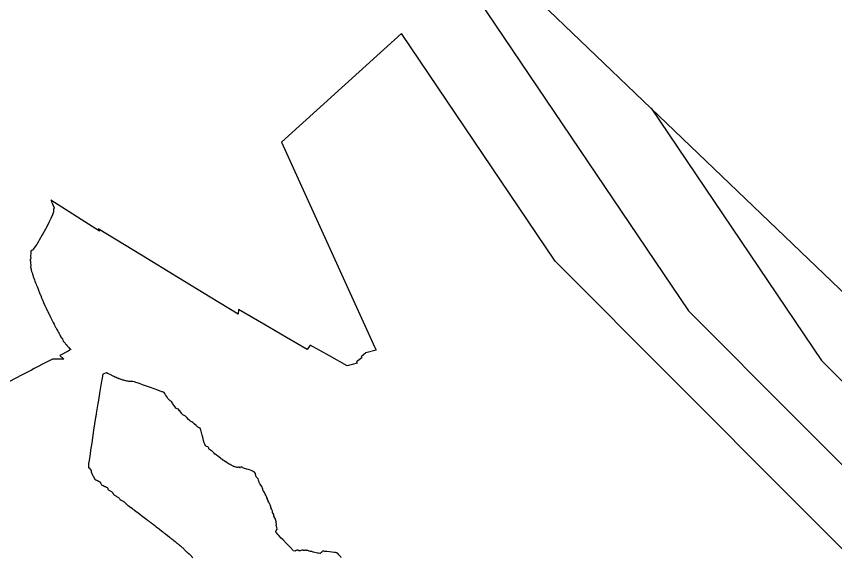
# Model space of a CAD drawing. Header units: metres. Extents: x 483462 to 484492, y 8428718 to 8429266.
# Drawn here: x 483975.6 to 484050.8, y 8428983 to 8429032.7 of the extents above; entities that cross this region are included whole.
import ezdxf

# ---------------------------------------------------------------- set-up
doc = ezdxf.new("R2010")
doc.units = ezdxf.units.M
for name, color, linetype in [('C-TINN-BNDY', 110, 'Continuous'), ('C-TOPO-MAJR', 9, 'Continuous'), ('C-TOPO-MINR', 8, 'Continuous')]:
    doc.layers.add(name, color=color, linetype=linetype)

msp = doc.modelspace()

# ---------------------------------------------------------------- linework, layer by layer
at = {"layer": 'C-TINN-BNDY', "color": 110, "linetype": 'Continuous', "lineweight": -3, "flags": 128}
msp.add_lwpolyline([(483947.649, 8429089.256), (483976.002, 8429072.477), (483997.027, 8429059.534), (484063.479, 8428995.887), (484092.307, 8428969.066), (484144.963, 8428984.475), (484236.507, 8428973.107), (484295.833, 8428959.995), (484318.75, 8428947.348)], dxfattribs=at)
at = {"layer": 'C-TOPO-MAJR', "color": 9, "linetype": 'Continuous', "lineweight": -3, "elevation": 1200, "flags": 128}
msp.add_lwpolyline([(484033.884, 8429024.233), (484049.514, 8429001.093), (484065.475, 8428985.092), (484086.311, 8428965.683), (484088.003, 8428965.019), (484089.634, 8428964.378), (484089.677, 8428964.382), (484091.246, 8428963.766), (484092.761, 8428963.172), (484094.225, 8428962.597), (484101.729, 8428967.267), (484144.088, 8428979.648), (484149.619, 8428981.244), (484167.592, 8428981.663), (484167.599, 8428981.664)], dxfattribs=at)
at = {"layer": 'C-TOPO-MINR', "color": 8, "linetype": 'Continuous', "lineweight": -3, "flags": 128}
for points, elevation in [([(484007.971, 8429049.052), (484037.288, 8429005.651), (484067.223, 8428975.64), (484081.104, 8428962.71), (484084.277, 8428961.464), (484087.336, 8428960.263), (484087.365, 8428960.266), (484090.314, 8428959.108), (484093.161, 8428957.99), (484095.911, 8428956.911), (484110.01, 8428965.685), (484143.322, 8428975.422), (484153.696, 8428978.415), (484187.405, 8428979.201), (484187.418, 8428979.203)], 1198), ([(484068.97, 8428966.188), (484025.061, 8429010.21), (484010.941, 8429031.114), (483999.936, 8429021.118), (484008.507, 8429002.261), (484008.521, 8429002.234), (484008.555, 8429002.167), (484008.622, 8429002.035), (484007.681, 8429001.779), (484007.245, 8429001.424), (484007.257, 8429001.4), (484007.287, 8429001.34), (484006.808, 8429000.954), (484006.865, 8429000.845), (484005.968, 8429000.588), (484004.334, 8429001.502), (484002.545, 8429002.502), (484002.272, 8429002.102), (484000.393, 8429003.197), (483998.304, 8429004.415), (483995.967, 8429005.777), (483995.938, 8429005.326), (483993.383, 8429006.885), (483990.454, 8429008.671), (483987.064, 8429010.739), (483983.095, 8429013.161), (483983.213, 8429012.946), (483978.748, 8429015.813), (483978.759, 8429015.795), (483978.771, 8429015.777), (483978.785, 8429015.749), (483978.792, 8429015.716), (483978.803, 8429015.692), (483978.794, 8429015.645), (483978.824, 8429015.584), (483978.882, 8429015.477), (483978.966, 8429015.316), (483979.049, 8429015.11), (483978.974, 8429014.931), (483978.986, 8429014.721), (483978.901, 8429014.466), (483978.745, 8429014.124), (483978.553, 8429013.746), (483978.393, 8429013.43), (483978.121, 8429012.918), (483978.011, 8429012.715), (483977.945, 8429012.605), (483977.681, 8429012.117), (483977.637, 8429012.056), (483977.591, 8429012.002), (483977.451, 8429011.741), (483977.426, 8429011.713), (483977.283, 8429011.517), (483977.275, 8429011.509), (483977.265, 8429011.503), (483977.259, 8429011.5), (483977.105, 8429011.311), (483977.058, 8429011.181), (483977.014, 8429011.181), (483977.001, 8429011.181), (483976.955, 8429011.181), (483976.954, 8429011.181), (483976.952, 8429011.18), (483976.892, 8429011.145), (483976.892, 8429011.141), (483976.893, 8429011.14), (483976.893, 8429011.139), (483976.906, 8429010.906), (483976.906, 8429010.896), (483976.881, 8429010.646), (483976.882, 8429010.626), (483976.89, 8429010.513), (483976.891, 8429010.487), (483976.853, 8429010.329), (483976.855, 8429010.292), (483976.859, 8429010.197), (483976.862, 8429010.168), (483976.872, 8429010.023), (483976.875, 8429009.987), (483976.891, 8429009.838), (483976.896, 8429009.796), (483976.885, 8429009.65), (483976.894, 8429009.602), (483976.906, 8429009.55), (483976.924, 8429009.458), (483976.939, 8429009.399), (483976.973, 8429009.256), (483976.992, 8429009.193), (483977.015, 8429009.129), (483977.057, 8429008.999), (483977.083, 8429008.927), (483977.109, 8429008.853), (483977.122, 8429008.804), (483977.159, 8429008.701), (483977.186, 8429008.631), (483977.239, 8429008.49), (483977.283, 8429008.372), (483977.345, 8429008.209), (483977.37, 8429008.142), (483977.384, 8429008.105), (483977.437, 8429007.97), (483977.45, 8429007.935), (483977.475, 8429007.872), (483977.537, 8429007.714), (483977.574, 8429007.623), (483977.644, 8429007.446), (483977.664, 8429007.396), (483977.742, 8429007.203), (483977.753, 8429007.177), (483977.839, 8429006.967), (483977.847, 8429006.947), (483977.86, 8429006.915), (483977.953, 8429006.691), (483977.966, 8429006.659), (483978.066, 8429006.42), (483978.07, 8429006.41), (483978.161, 8429006.195), (483978.183, 8429006.149), (483978.184, 8429006.148), (483978.184, 8429006.146), (483978.308, 8429005.887), (483978.317, 8429005.867), (483978.433, 8429005.628), (483978.451, 8429005.591), (483978.562, 8429005.366), (483978.574, 8429005.341), (483978.678, 8429005.133), (483978.679, 8429005.115), (483978.705, 8429005.065), (483978.803, 8429004.87), (483978.89, 8429004.699), (483978.954, 8429004.575), (483979.035, 8429004.419), (483979.076, 8429004.34), (483979.149, 8429004.203), (483979.147, 8429004.18), (483979.19, 8429004.104), (483979.279, 8429003.941), (483979.369, 8429003.784), (483979.448, 8429003.645), (483979.502, 8429003.55), (483979.566, 8429003.444), (483979.598, 8429003.339), (483979.696, 8429003.199), (483979.746, 8429003.12), (483979.802, 8429003.039), (483979.849, 8429002.971), (483979.885, 8429002.864), (483979.929, 8429002.805), (483980.055, 8429002.667), (483980.097, 8429002.616), (483980.168, 8429002.538), (483980.201, 8429002.459), (483980.237, 8429002.419), (483980.368, 8429002.319), (483980.399, 8429002.287), (483980.466, 8429002.187), (483980.491, 8429002.162), (483980.515, 8429002.14), (483980.539, 8429002.12), (483980.561, 8429002.103), (483980.306, 8429001.954), (483980.322, 8429001.941), (483980.34, 8429001.929), (483979.56, 8429001.541), (483979.567, 8429001.535), (483979.574, 8429001.53), (483979.922, 8429001.209), (483979.729, 8429001.209), (483978.882, 8429001.209), (483978.39, 8429000.95), (483978.329, 8429000.918), (483977.212, 8429000.333), (483976.975, 8429000.21), (483975.984, 8428999.694), (483975.579, 8428999.481), (483974.809, 8428999.082)], 1196), ([(484005.441, 8428982.984), (484005.375, 8428983.042), (484005.339, 8428983.081), (484005.25, 8428983.178), (484005.191, 8428983.244), (484005.125, 8428983.319), (484005.09, 8428983.357), (484005.054, 8428983.384), (484005.035, 8428983.398), (484005.015, 8428983.412), (484004.984, 8428983.433), (484004.883, 8428983.445), (484004.852, 8428983.46), (484004.758, 8428983.47), (484004.534, 8428983.495), (484004.331, 8428983.515), (484004.1, 8428983.54), (484003.898, 8428983.559), (484003.801, 8428983.565), (484003.686, 8428983.572), (484003.651, 8428983.534), (484003.623, 8428983.496), (484003.592, 8428983.462), (484003.563, 8428983.442), (484003.535, 8428983.407), (484003.504, 8428983.388), (484003.474, 8428983.373), (484003.441, 8428983.358), (484003.307, 8428983.39), (484003.225, 8428983.408), (484002.991, 8428983.466), (484002.845, 8428983.502), (484002.721, 8428983.533), (484002.639, 8428983.553), (484002.597, 8428983.542), (484002.499, 8428983.565), (484002.456, 8428983.588), (484002.396, 8428983.62), (484002.355, 8428983.644), (484002.331, 8428983.643), (484002.307, 8428983.645), (484002.268, 8428983.646), (484002.231, 8428983.654), (484002.186, 8428983.664), (484002.138, 8428983.659), (484002.071, 8428983.653), (484002.019, 8428983.65), (484001.95, 8428983.644), (484001.925, 8428983.656), (484001.901, 8428983.667), (484001.871, 8428983.681), (484001.777, 8428983.672), (484001.691, 8428983.643), (484001.624, 8428983.622), (484001.504, 8428983.618), (484001.475, 8428983.641), (484001.44, 8428983.67), (484001.339, 8428983.662), (484001.267, 8428983.629), (484001.176, 8428983.581), (484001.009, 8428983.615), (484000.969, 8428983.656), (484000.87, 8428983.757), (484000.832, 8428983.816), (484000.745, 8428983.905), (484000.551, 8428984.105), (484000.348, 8428984.314), (484000.069, 8428984.606), (483999.9, 8428984.783), (483999.687, 8428985.013), (483999.599, 8428985.108), (483999.485, 8428985.24), (483999.445, 8428985.296), (483999.41, 8428985.336), (483999.404, 8428985.35), (483999.399, 8428985.391), (483999.416, 8428985.414), (483999.418, 8428985.437), (483999.444, 8428985.489), (483999.455, 8428985.506), (483999.52, 8428985.586), (483999.508, 8428985.796), (483999.434, 8428985.899), (483999.43, 8428985.906), (483999.43, 8428985.921), (483999.433, 8428985.93), (483999.475, 8428986.035), (483999.435, 8428986.251), (483999.45, 8428986.251), (483999.43, 8428986.284), (483999.429, 8428986.285), (483999.357, 8428986.473), (483999.373, 8428986.544), (483999.374, 8428986.547), (483999.375, 8428986.551), (483999.368, 8428986.56), (483999.29, 8428986.676), (483999.281, 8428986.688), (483999.207, 8428986.79), (483999.214, 8428986.856), (483999.215, 8428986.92), (483999.215, 8428986.927), (483999.216, 8428986.935), (483999.206, 8428986.952), (483999.157, 8428987.032), (483999.145, 8428987.052), (483999.094, 8428987.142), (483999.088, 8428987.204), (483999.087, 8428987.215), (483999.082, 8428987.276), (483999.081, 8428987.287), (483999.069, 8428987.311), (483999.035, 8428987.38), (483999.02, 8428987.41), (483998.981, 8428987.491), (483998.96, 8428987.574), (483998.955, 8428987.598), (483998.933, 8428987.684), (483998.927, 8428987.709), (483998.912, 8428987.743), (483998.88, 8428987.818), (483998.857, 8428987.868), (483998.822, 8428987.94), (483998.784, 8428988.019), (483998.755, 8428988.082), (483998.712, 8428988.172), (483998.683, 8428988.234), (483998.644, 8428988.327), (483998.623, 8428988.376), (483998.588, 8428988.462), (483998.567, 8428988.513), (483998.537, 8428988.584), (483998.508, 8428988.655), (483998.478, 8428988.721), (483998.438, 8428988.81), (483998.39, 8428988.891), (483998.347, 8428988.964), (483998.303, 8428989.042), (483998.254, 8428989.128), (483998.223, 8428989.206), (483998.199, 8428989.273), (483998.165, 8428989.372), (483998.141, 8428989.433), (483998.109, 8428989.512), (483998.051, 8428989.592), (483998.014, 8428989.643), (483997.955, 8428989.726), (483997.92, 8428989.775), (483997.881, 8428989.878), (483997.862, 8428989.93), (483997.815, 8428990.073), (483997.801, 8428990.112), (483997.766, 8428990.208), (483997.705, 8428990.282), (483997.686, 8428990.305), (483997.624, 8428990.38), (483997.607, 8428990.4), (483997.58, 8428990.498), (483997.572, 8428990.524), (483997.53, 8428990.682), (483997.522, 8428990.701), (483997.447, 8428990.839), (483997.247, 8428990.937), (483997.232, 8428990.944), (483996.882, 8428991.065), (483996.869, 8428991.069), (483996.529, 8428991.175), (483996.526, 8428991.176), (483996.364, 8428991.226), (483996.364, 8428991.227), (483996.364, 8428991.227), (483996.354, 8428991.237), (483996.313, 8428991.282), (483996.264, 8428991.33), (483996.261, 8428991.33), (483996.26, 8428991.329), (483996.185, 8428991.283), (483996.071, 8428991.264), (483996.028, 8428991.296), (483996.027, 8428991.296), (483996.026, 8428991.296), (483995.97, 8428991.282), (483995.919, 8428991.266), (483995.919, 8428991.266), (483995.861, 8428991.265), (483995.78, 8428991.296), (483995.779, 8428991.296), (483995.778, 8428991.296), (483995.729, 8428991.303), (483995.728, 8428991.303), (483995.641, 8428991.328), (483995.64, 8428991.328), (483995.584, 8428991.346), (483995.526, 8428991.365), (483995.524, 8428991.365), (483995.472, 8428991.386), (483995.47, 8428991.387), (483995.42, 8428991.408), (483995.368, 8428991.438), (483995.365, 8428991.44), (483995.313, 8428991.472), (483995.307, 8428991.475), (483995.216, 8428991.52), (483995.209, 8428991.524), (483995.105, 8428991.577), (483995.029, 8428991.625), (483995.025, 8428991.628), (483995.021, 8428991.631), (483994.946, 8428991.679), (483994.938, 8428991.685), (483994.808, 8428991.772), (483994.79, 8428991.784), (483994.649, 8428991.879), (483994.636, 8428991.888), (483994.546, 8428991.945), (483994.536, 8428991.951), (483994.526, 8428991.958), (483994.437, 8428992.016), (483994.419, 8428992.031), (483994.333, 8428992.102), (483994.213, 8428992.203), (483994.174, 8428992.236), (483994.083, 8428992.31), (483994.056, 8428992.331), (483993.96, 8428992.389), (483993.941, 8428992.401), (483993.922, 8428992.413), (483993.83, 8428992.472), (483993.807, 8428992.496), (483993.709, 8428992.599), (483993.668, 8428992.642), (483993.566, 8428992.746), (483993.537, 8428992.775), (483993.508, 8428992.792), (483993.402, 8428992.854), (483993.373, 8428992.872), (483993.295, 8428992.918), (483993.261, 8428992.98), (483993.239, 8428993.021), (483993.206, 8428993.081), (483993.182, 8428993.124), (483993.145, 8428993.144), (483993.049, 8428993.199), (483993.012, 8428993.22), (483992.932, 8428993.259), (483992.871, 8428993.395), (483992.834, 8428993.515), (483992.774, 8428993.75), (483992.692, 8428994.046), (483992.641, 8428994.239), (483992.544, 8428994.595), (483992.524, 8428994.667), (483992.507, 8428994.676), (483992.457, 8428994.863), (483992.402, 8428994.891), (483992.358, 8428994.911), (483992.343, 8428994.918), (483992.293, 8428994.942), (483992.271, 8428994.952), (483992.245, 8428994.965), (483992.218, 8428994.989), (483992.122, 8428995.078), (483992.084, 8428995.115), (483991.906, 8428995.28), (483991.881, 8428995.302), (483991.765, 8428995.406), (483991.687, 8428995.441), (483991.665, 8428995.451), (483991.587, 8428995.487), (483991.567, 8428995.496), (483991.551, 8428995.512), (483991.443, 8428995.624), (483991.426, 8428995.644), (483991.24, 8428995.844), (483991.23, 8428995.854), (483991.097, 8428995.986), (483990.981, 8428996.036), (483990.974, 8428996.039), (483990.859, 8428996.091), (483990.855, 8428996.093), (483990.852, 8428996.096), (483990.747, 8428996.223), (483990.737, 8428996.236), (483990.736, 8428996.236), (483990.573, 8428996.455), (483990.562, 8428996.468), (483990.455, 8428996.6), (483990.445, 8428996.612), (483990.441, 8428996.614), (483990.436, 8428996.616), (483990.332, 8428996.66), (483990.23, 8428996.704), (483990.121, 8428996.855), (483990.104, 8428996.879), (483989.949, 8428997.113), (483989.906, 8428997.176), (483989.814, 8428997.307), (483989.774, 8428997.354), (483989.763, 8428997.358), (483989.69, 8428997.389), (483989.527, 8428997.554), (483989.491, 8428997.609), (483989.357, 8428997.823), (483989.279, 8428997.944), (483989.207, 8428998.056), (483989.132, 8428998.142), (483989.089, 8428998.162), (483989.005, 8428998.193), (483988.968, 8428998.207), (483988.937, 8428998.219), (483988.787, 8428998.274), (483988.564, 8428998.356), (483988.224, 8428998.479), (483987.9, 8428998.597), (483987.526, 8428998.732), (483987.162, 8428998.863), (483986.873, 8428998.966), (483986.873, 8428998.966), (483986.559, 8428999.077), (483986.433, 8428999.119), (483986.28, 8428999.169), (483986.221, 8428999.168), (483986.122, 8428999.166), (483986.063, 8428999.163), (483985.963, 8428999.157), (483985.898, 8428999.166), (483985.825, 8428999.181), (483985.712, 8428999.197), (483985.634, 8428999.215), (483985.511, 8428999.241), (483985.428, 8428999.265), (483985.34, 8428999.288), (483985.287, 8428999.307), (483985.192, 8428999.335), (483985.14, 8428999.357), (483985.04, 8428999.389), (483984.989, 8428999.412), (483984.886, 8428999.451), (483984.835, 8428999.474), (483984.728, 8428999.518), (483984.678, 8428999.542), (483984.627, 8428999.567), (483984.516, 8428999.615), (483984.463, 8428999.65), (483984.346, 8428999.703), (483984.296, 8428999.736), (483984.174, 8428999.793), (483984.043, 8428999.855), (483984.005, 8428999.861), (483983.857, 8428999.957), (483983.514, 8428999.828), (483983.422, 8428999.304), (483983.393, 8428999.187), (483983.326, 8428998.803), (483983.235, 8428998.258), (483983.103, 8428997.449), (483983.055, 8428997.148), (483982.908, 8428996.223), (483982.862, 8428995.931), (483982.848, 8428995.842), (483982.668, 8428994.688), (483982.597, 8428994.227), (483982.489, 8428993.521), (483982.386, 8428992.846), (483982.337, 8428992.525), (483982.245, 8428991.914), (483982.202, 8428991.621), (483982.198, 8428991.551), (483982.191, 8428991.504), (483982.19, 8428991.443), (483982.189, 8428991.382), (483982.188, 8428991.32), (483982.188, 8428991.253), (483982.187, 8428991.237), (483982.195, 8428991.237), (483982.201, 8428991.237), (483982.248, 8428991.237), (483982.438, 8428990.977), (483982.448, 8428990.961), (483982.447, 8428990.952), (483982.447, 8428990.945), (483982.446, 8428990.86), (483982.594, 8428990.502), (483982.618, 8428990.449), (483982.777, 8428990.186), (483982.87, 8428990.132), (483982.886, 8428990.121), (483982.989, 8428990.064), (483983.009, 8428990.053), (483983.113, 8428990.004), (483983.136, 8428989.991), (483983.211, 8428989.949), (483983.238, 8428989.934), (483983.292, 8428989.879), (483983.296, 8428989.847), (483983.394, 8428989.679), (483983.522, 8428989.617), (483983.557, 8428989.596), (483983.7, 8428989.524), (483983.747, 8428989.503), (483983.842, 8428989.451), (483983.899, 8428989.423), (483983.959, 8428989.357), (483983.971, 8428989.316), (483983.985, 8428989.268), (483984.065, 8428989.182), (483984.175, 8428989.124), (483984.246, 8428989.084), (483984.307, 8428989.051), (483984.396, 8428988.978), (483984.413, 8428988.94), (483984.429, 8428988.907), (483984.453, 8428988.87), (483984.468, 8428988.837), (483984.488, 8428988.807), (483984.516, 8428988.771), (483984.537, 8428988.743), (483984.595, 8428988.708), (483984.694, 8428988.652), (483984.782, 8428988.601), (483984.839, 8428988.567), (483984.938, 8428988.509), (483984.978, 8428988.46), (483985.002, 8428988.431), (483985.043, 8428988.38), (483985.067, 8428988.351), (483985.12, 8428988.317), (483985.184, 8428988.276), (483985.269, 8428988.223), (483985.368, 8428988.164), (483985.415, 8428988.135), (483985.478, 8428988.095), (483985.521, 8428988.051), (483985.54, 8428988.032), (483985.584, 8428987.986), (483985.601, 8428987.967), (483985.661, 8428987.911), (483985.685, 8428987.889), (483985.713, 8428987.864), (483985.794, 8428987.795), (483985.826, 8428987.773), (483985.926, 8428987.707), (483985.973, 8428987.676), (483986.095, 8428987.594), (483986.127, 8428987.573), (483986.228, 8428987.488), (483986.253, 8428987.467), (483986.277, 8428987.446), (483986.381, 8428987.359), (483986.407, 8428987.34), (483986.54, 8428987.248), (483986.575, 8428987.224), (483986.723, 8428987.122), (483986.746, 8428987.105), (483986.881, 8428986.996), (483986.899, 8428986.981), (483986.916, 8428986.967), (483987.054, 8428986.855), (483987.07, 8428986.843), (483987.175, 8428986.767), (483987.193, 8428986.754), (483987.303, 8428986.678), (483987.42, 8428986.593), (483987.43, 8428986.586), (483987.544, 8428986.496), (483987.55, 8428986.491), (483987.661, 8428986.401), (483987.665, 8428986.397), (483987.783, 8428986.303), (483987.785, 8428986.302), (483987.854, 8428986.251), (483987.907, 8428986.212), (483987.908, 8428986.211), (483988.026, 8428986.126), (483988.03, 8428986.124), (483988.15, 8428986.035), (483988.156, 8428986.03), (483988.279, 8428985.933), (483988.396, 8428985.839), (483988.412, 8428985.826), (483988.525, 8428985.736), (483988.54, 8428985.725), (483988.644, 8428985.646), (483988.661, 8428985.634), (483988.759, 8428985.561), (483988.778, 8428985.547), (483988.878, 8428985.471), (483988.903, 8428985.452), (483989.014, 8428985.364), (483989.127, 8428985.274), (483989.167, 8428985.242), (483989.265, 8428985.164), (483989.296, 8428985.139), (483989.422, 8428985.043), (483989.452, 8428985.019), (483989.562, 8428984.935), (483989.591, 8428984.913), (483989.617, 8428984.892), (483989.71, 8428984.818), (483989.738, 8428984.796), (483989.827, 8428984.724), (483989.873, 8428984.687), (483989.963, 8428984.614), (483990.039, 8428984.553), (483990.146, 8428984.467), (483990.212, 8428984.413), (483990.261, 8428984.374), (483990.317, 8428984.326), (483990.343, 8428984.304), (483990.37, 8428984.281), (483990.425, 8428984.234), (483990.48, 8428984.19), (483990.544, 8428984.137), (483990.638, 8428984.061), (483990.737, 8428983.98), (483990.799, 8428983.928), (483990.863, 8428983.876), (483990.915, 8428983.825), (483990.951, 8428983.79), (483990.993, 8428983.746), (483991.025, 8428983.713), (483991.05, 8428983.681), (483991.082, 8428983.641), (483991.108, 8428983.609), (483991.139, 8428983.572), (483991.186, 8428983.532), (483991.255, 8428983.477), (483991.326, 8428983.42), (483991.45, 8428983.32), (483991.491, 8428983.286), (483991.565, 8428983.225), (483991.588, 8428983.196), (483991.615, 8428983.161), (483991.643, 8428983.124), (483991.664, 8428983.095), (483991.696, 8428983.058), (483991.719, 8428983.03), (483991.753, 8428982.991), (483991.778, 8428982.964)], 1196)]:
    msp.add_lwpolyline(points, dxfattribs=dict(at, elevation=elevation))
at = {"layer": 'C-TOPO-MINR', "color": 8, "linetype": 'Continuous', "lineweight": -3, "elevation": 1196, "flags": 128}
msp.add_lwpolyline([(483996.115, 8428991.234), (483996.115, 8428991.234), (483996.115, 8428991.234), (483996.115, 8428991.234), (483996.119, 8428991.237), (483996.11, 8428991.237), (483996.115, 8428991.234)], close=True, dxfattribs=at)

doc.saveas('drawing.dxf')
